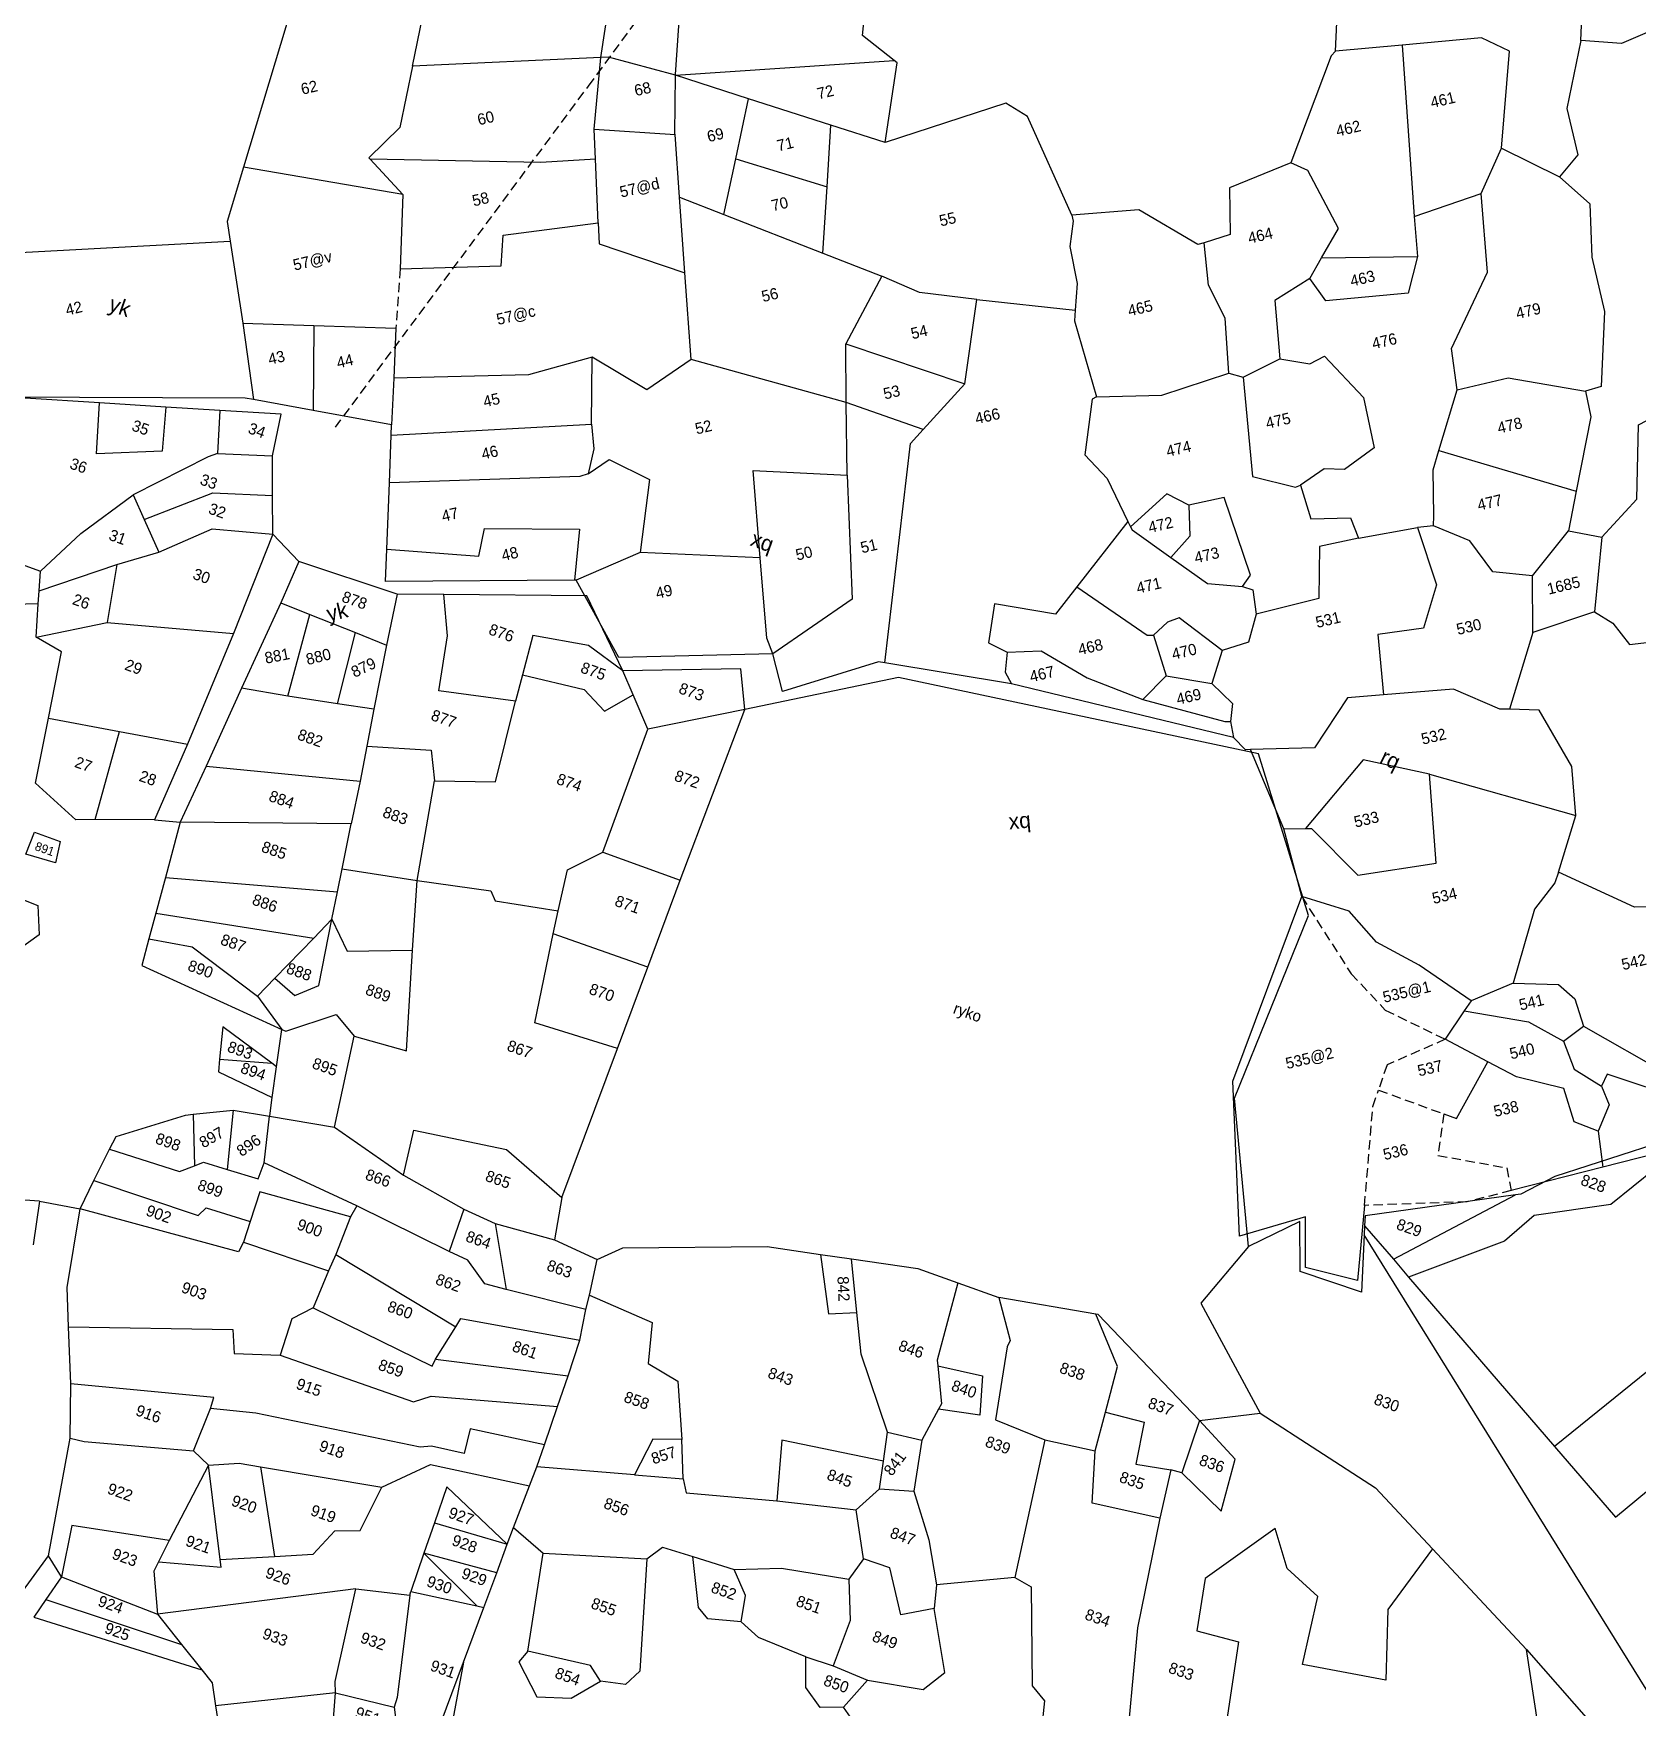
# Model space of a CAD drawing. Header units: metres. Extents: x 256890 to 259932, y 2184530 to 2188310.
# Drawn here: x 257745 to 258252, y 2186541 to 2187070 of the extents above; entities that cross this region are included whole.
import ezdxf

# ---------------------------------------------------------------- set-up
doc = ezdxf.new("R2010")
doc.units = ezdxf.units.M
doc.header["$LTSCALE"] = 0.3
doc.linetypes.add('DASHED', pattern=[0.75, 0.5, -0.25])
for name, color, linetype in [('LINE_FOOTPATH', 1, 'DASHED'), ('OFF', 1, 'Continuous'), ('POLY_PARCEL', 6, 'Continuous'), ('POLY_ROAD', 30, 'Continuous'), ('POLY_SUBPARCEL', 6, 'DASHED'), ('POLY_WATER', 4, 'Continuous'), ('TEXT_MAPIN', 7, 'Continuous'), ('TEXT_MAPOUT', 7, 'Continuous'), ('TEXT_PARCEL', 7, 'Continuous')]:
    doc.layers.add(name, color=color, linetype=linetype)
doc.styles.add('TEXT_MAP', font='', dxfattribs={"height": 1.8})
doc.styles.get('TEXT_MAP').set_extended_font_data('Kruti Dev 050')

# ---------------------------------------------------------------- blocks, each defined once
blk = doc.blocks.new('ee')
at = {"layer": 'OFF'}
for points in [[(-1194.66, 1165.55), (-1189.3, 1162.81)], [(-1197.12, 1116.35), (-1193.15, 1117.37)], [(-1172.26, 1095.41), (-1166.81, 1091.74)], [(-1194, 1052.98), (-1187.48, 1054.05)], [(-1170.6, 997.82), (-1173.69, 1000.28)]]:
    blk.add_lwpolyline(points, dxfattribs=at)
at = {"layer": 'POLY_PARCEL'}
for points in [[(-1198.93, 1177.27), (-1199.85, 1183.97), (-1209.24, 1181.26)], [(-1209.24, 1181.26), (-1217.54, 1178.88)], [(-1209.24, 1181.26), (-1207.28, 1174.7)], [(-1217.54, 1178.88), (-1215.7, 1172.08), (-1225.43, 1168.16), (-1227.7, 1175.95)], [(-1217.54, 1178.88), (-1227.7, 1175.95)], [(-1227.7, 1175.95), (-1239.1, 1172.67)], [(-1207.28, 1174.7), (-1198.93, 1177.27)], [(-1196.77, 1171.34), (-1198.93, 1177.27)], [(-1207.28, 1174.7), (-1208.52, 1173.68), (-1217.71, 1163.95)], [(-1134.84, 1163.79), (-1144.23, 1173.08), (-1165.79, 1165.62)], [(-1214.74, 1160.85), (-1205.9, 1168.53), (-1196.77, 1171.34)], [(-1194.66, 1165.55), (-1196.77, 1171.34)], [(-1114.47, 1164.52), (-1117.23, 1170.36), (-1134.84, 1163.79)], [(-1210.82, 1156.76), (-1204.06, 1163.08), (-1194.66, 1165.55)], [(-1165.79, 1165.62), (-1172.8, 1163.17)], [(-1149.34, 1153.47), (-1161.39, 1150.93), (-1162.99, 1159.64), (-1165.79, 1165.62)], [(-1134.84, 1163.79), (-1141.35, 1165.73), (-1150.21, 1164.28), (-1149.69, 1157.81)], [(-1227.58, 1147.57), (-1223.52, 1155.38), (-1217.71, 1163.95)], [(-1217.71, 1163.95), (-1214.74, 1160.85)], [(-1172.8, 1163.17), (-1189.3, 1162.81)], [(-1172.8, 1163.17), (-1171.67, 1155)], [(-1132.01, 1160.72), (-1134.84, 1163.79)], [(-1114.47, 1164.52), (-1127.99, 1156.37)], [(-931.5, 1164.74), (-932.86, 1164.75), (-967.93, 1137.81), (-972.06, 1133.34), (-972.82, 1132.95)], [(-1214.74, 1160.85), (-1210.82, 1156.76)], [(-1149.69, 1157.81), (-1139.65, 1158.91), (-1135.44, 1156.73), (-1132.01, 1160.72)], [(-1127.99, 1156.37), (-1132.01, 1160.72)], [(-1149.69, 1157.81), (-1149.34, 1153.47)], [(-1216.47, 1152.64), (-1210.82, 1156.76)], [(-1189.78, 1155.65), (-1184.83, 1155.47)], [(-1183.75, 1142.02), (-1184.83, 1155.47)], [(-1184.83, 1155.47), (-1176.99, 1155.19)], [(-1176.99, 1155.19), (-1171.67, 1155)], [(-1175.87, 1143.57), (-1176.99, 1155.19)], [(-1171.67, 1155), (-1170.14, 1144.69)], [(-1128.14, 1135.5), (-1127.99, 1156.37)], [(-937.95, 1155.43), (-950.83, 1148.27), (-958.03, 1136.57), (-968.93, 1130.85), (-972.02, 1125.4), (-984.49, 1114.89)], [(-1226.71, 1144.55), (-1216.47, 1152.64)], [(-1216.47, 1152.64), (-1214.79, 1143.41)], [(-1157.21, 1137.18), (-1147.99, 1140.3), (-1149.34, 1153.47)], [(-1237.73, 1147.6), (-1227.58, 1147.57)], [(-1226.71, 1144.55), (-1227.58, 1147.57)], [(-1214.79, 1143.41), (-1195.25, 1148.51)], [(-1226.13, 1142.53), (-1226.71, 1144.55)], [(-1170.14, 1144.69), (-1175.87, 1143.57)], [(-1170.14, 1144.69), (-1169.22, 1138.75)], [(-1226.13, 1142.53), (-1239.16, 1137.48)], [(-1224.66, 1137.45), (-1226.13, 1142.53)], [(-1224.66, 1137.45), (-1214.79, 1143.41)], [(-1183.75, 1142.02), (-1191.1, 1140.75)], [(-1175.87, 1143.57), (-1183.75, 1142.02)], [(-1169.22, 1138.75), (-1159.34, 1141.62), (-1157.21, 1137.18)], [(-1169.22, 1138.75), (-1168.35, 1133.14)], [(-1218.5, 1125.91), (-1220.09, 1136.58), (-1224.66, 1137.45)], [(-1154.51, 1121.33), (-1157.21, 1137.18)], [(-1192.27, 1127.19), (-1168.35, 1133.14)], [(-1168.35, 1133.14), (-1167.43, 1126.27)], [(-1131.7, 1124.29), (-1132.5, 1130.96), (-1128.14, 1135.5)], [(-1128.14, 1135.5), (-1115, 1135.43)], [(-972.82, 1132.95), (-994.3, 1121.75), (-993.83, 1120.2)], [(-987.72, 1116.73), (-972.82, 1132.95)], [(-1218.5, 1125.91), (-1207.14, 1127.74)], [(-1207.14, 1127.74), (-1196.26, 1129.49)], [(-1206.07, 1113.22), (-1207.14, 1127.74)], [(-1206.07, 1113.22), (-1208.97, 1112.16), (-1216.96, 1115.5), (-1218.5, 1125.91)], [(-1167.43, 1126.27), (-1193.15, 1117.37)], [(-1166.33, 1119.04), (-1167.43, 1126.27)], [(-1154.51, 1121.33), (-1142.85, 1123.72), (-1141.69, 1122.41), (-1131.7, 1124.29)], [(-1131.19, 1120.58), (-1131.7, 1124.29)], [(-1166.33, 1119.04), (-1154.51, 1121.33)], [(-1151.46, 1110.6), (-1154.51, 1121.33)], [(-1115.22, 1120.68), (-1131.19, 1120.58)], [(-1115.43, 1106.83), (-1129.23, 1106.25), (-1131.19, 1120.58)], [(-993.83, 1120.2), (-987.72, 1116.73)], [(-993.83, 1120.2), (-993.41, 1118.82)], [(-1193.15, 1117.37), (-1192.42, 1108.29)], [(-1165.84, 1115.34), (-1166.33, 1119.04)], [(-927.05, 1112.71), (-939.79, 1119.7), (-953.51, 1097.27)], [(-1197.12, 1116.35), (-1206.07, 1113.22)], [(-1192.42, 1108.29), (-1165.84, 1115.34)], [(-1165.24, 1110.93), (-1165.84, 1115.34)], [(-987.72, 1116.73), (-984.49, 1114.89)], [(-984.49, 1114.89), (-953.51, 1097.27)], [(-953.51, 1097.27), (-940.58, 1089.93), (-927.05, 1112.71)], [(-1170.6, 1099.05), (-1166.67, 1097.52), (-1163.62, 1100.28), (-1165.24, 1110.93)], [(-1166.91, 1107.15), (-1165.24, 1110.93)], [(-1165.24, 1110.93), (-1161.22, 1106.95), (-1151.46, 1110.6)], [(-1155.59, 1094.57), (-1146.97, 1095.2), (-1151.46, 1110.6)], [(-1192.42, 1108.29), (-1191.95, 1102.43)], [(-1191.95, 1102.43), (-1166.91, 1107.15)], [(-1170.6, 1099.05), (-1166.91, 1107.15)], [(-1191.95, 1102.43), (-1191.61, 1098.19)], [(-1191.61, 1098.19), (-1184.68, 1099.33), (-1172.26, 1095.41), (-1170.6, 1099.05)], [(-1191.61, 1098.19), (-1191.26, 1093.82), (-1166.81, 1091.74)], [(-1166.81, 1091.74), (-1166.14, 1091.68), (-1159.46, 1096.9), (-1155.59, 1094.57)], [(-1153.71, 1079.9), (-1155.59, 1094.57)], [(-1165.61, 1085.85), (-1166.81, 1091.74)], [(-1022.74, 1078.39), (-1023.38, 1085.89), (-1029.45, 1092.59)], [(-1166.52, 1086.13), (-1175.82, 1088.94), (-1174.56, 1083.93)], [(-1065.36, 1080.03), (-1069.03, 1087.79)], [(-1051.82, 1089.89), (-1050.77, 1077.19), (-1050.38, 1076.35)], [(-1044.86, 1089.9), (-1040.86, 1084.06), (-1040.99, 1082.94), (-1038.82, 1071.38), (-1030.34, 1070.99)], [(-1174.56, 1083.93), (-1166.52, 1086.13)], [(-1165.61, 1085.85), (-1166.52, 1086.13)], [(-1164.61, 1080.99), (-1165.61, 1085.85)], [(-1140.79, 1076.38), (-1141.65, 1083.68), (-1126.69, 1085.72), (-1115.8, 1081.51)], [(-1073.95, 1086.81), (-1069.55, 1078.31), (-1065.36, 1080.03)], [(-1174.56, 1083.93), (-1174.06, 1081.96), (-1164.61, 1080.99)], [(-1164.02, 1078.11), (-1164.61, 1080.99)], [(-1164.01, 1078.06), (-1153.71, 1079.9)], [(-1153.71, 1079.9), (-1140.79, 1076.38)], [(-1054.38, 1063.72), (-1062.53, 1074.03), (-1065.36, 1080.03)], [(-1008.04, 1073.38), (-1000.09, 1069.71), (-1000.75, 1078.31), (-1008.17, 1082.18)], [(-1008.17, 1082.18), (-1008.04, 1073.38)], [(-1169.81, 1077.02), (-1164.01, 1078.06)], [(-1164.01, 1078.06), (-1164.02, 1078.11)], [(-1162.34, 1070.79), (-1164.01, 1078.06)], [(-1050.38, 1076.35), (-1043.15, 1077.24), (-1041.44, 1071.2), (-1047.95, 1069.92)], [(-1022.74, 1078.39), (-1016.39, 1078.99), (-1015.41, 1072.23), (-1009.86, 1073.22)], [(-1022.2, 1072.04), (-1022.74, 1078.39)], [(-1175.58, 1074.3), (-1169.81, 1077.02)], [(-1169.81, 1077.02), (-1167.52, 1067.81)], [(-1140.79, 1076.38), (-1129.87, 1074.5)], [(-1129.87, 1074.5), (-1129.82, 1067.39)], [(-1129.87, 1074.5), (-1124.42, 1074.04)], [(-1124.42, 1074.04), (-1114.63, 1074.76)], [(-1050.38, 1076.35), (-1047.81, 1070.85), (-1047.95, 1069.92)], [(-966.34, 1075.38), (-969.82, 1063.92), (-966.34, 1053.22), (-979.67, 1051.08), (-980.99, 1062.11), (-987.09, 1064.67), (-991.05, 1070.03), (-998.87, 1058.8), (-997.34, 1050.46), (-990.51, 1051.05), (-987.55, 1035.93), (-983.28, 1036.44), (-981.77, 1026.13)], [(-1186.31, 1064.55), (-1185.96, 1066.78), (-1176.68, 1073.71), (-1175.58, 1074.3)], [(-1175.58, 1074.3), (-1172.66, 1066.6)], [(-1124.42, 1074.04), (-1119.26, 1064.74)], [(-1106.44, 1068.34), (-1107.18, 1074.11)], [(-1030.34, 1070.99), (-1022.2, 1072.04)], [(-1008.9, 1065.41), (-1019.88, 1064.02), (-1022.2, 1072.04)], [(-1008.04, 1073.38), (-1009.86, 1073.22)], [(-1009.86, 1073.22), (-1008.9, 1065.41)], [(-1167.52, 1067.81), (-1162.36, 1068.04), (-1162.34, 1070.79)], [(-1146.14, 1069.29), (-1162.34, 1070.79)], [(-1146.14, 1069.29), (-1146.47, 1067.28)], [(-1129.82, 1067.39), (-1146.14, 1069.29)], [(-1047.95, 1069.92), (-1048.8, 1064.35)], [(-1030.34, 1070.99), (-1027.51, 1048.75)], [(-1186.31, 1064.55), (-1174.57, 1064.93), (-1172.66, 1066.6)], [(-1172.66, 1066.6), (-1171.48, 1067.63), (-1167.52, 1067.81)], [(-1146.47, 1067.28), (-1161.44, 1066.19), (-1161.29, 1061.22)], [(-1146.47, 1067.28), (-1146.7, 1060.86)], [(-1119.26, 1064.74), (-1122.75, 1064.43), (-1126.56, 1067.05), (-1129.82, 1067.39)], [(-1106.44, 1068.34), (-1095.6, 1067.59), (-1093.96, 1061.22), (-1088.57, 1060.17), (-1084.89, 1051.63)], [(-1106.21, 1065.99), (-1106.44, 1068.34)], [(-1186.93, 1059.01), (-1186.31, 1064.55)], [(-1106.21, 1065.99), (-1119.26, 1064.74)], [(-1105.47, 1061.05), (-1106.21, 1065.99)], [(-1054.38, 1063.72), (-1048.8, 1064.35)], [(-1048.8, 1064.35), (-1047.29, 1056.28)], [(-1008.9, 1065.41), (-1006.4, 1047.74), (-1000.85, 1026.09)], [(-933.68, 1040.91), (-946.88, 1065.33)], [(-1186.93, 1059.01), (-1169.41, 1059.33), (-1168.65, 1060.91), (-1161.29, 1061.22)], [(-1161.29, 1061.22), (-1161.18, 1057.76)], [(-1053.44, 1059.15), (-1054.38, 1063.72)], [(-1187.48, 1054.05), (-1186.93, 1059.01)], [(-1146.7, 1060.86), (-1146.92, 1058)], [(-1146.7, 1060.86), (-1124.81, 1056.45)], [(-1124.81, 1056.45), (-1124.5, 1057.95), (-1105.47, 1061.05)], [(-1105.3, 1055.1), (-1105.47, 1061.05)], [(-1053.44, 1059.15), (-1069.82, 1056.88), (-1067.34, 1047.52)], [(-1052.54, 1054.79), (-1053.44, 1059.15)], [(-1161.18, 1057.76), (-1161.44, 1056.07), (-1187.48, 1054.05)], [(-1161.18, 1057.76), (-1146.92, 1058)], [(-1146.92, 1058), (-1147.23, 1051.62)], [(-1126.14, 1050.48), (-1124.81, 1056.45)], [(-1052.54, 1054.79), (-1047.29, 1056.28)], [(-1047.29, 1056.28), (-1042.42, 1049.77), (-1038.88, 1043.43)], [(-1126.14, 1050.48), (-1105.3, 1055.1)], [(-1105.29, 1049.9), (-1105.3, 1055.1)], [(-1054.91, 1050.39), (-1052.54, 1054.79)], [(-1194, 1052.98), (-1200.02, 1051.31)], [(-1147.23, 1051.62), (-1149.84, 1048.84), (-1149.65, 1042.8)], [(-1147.23, 1051.62), (-1126.27, 1049.28), (-1126.14, 1050.48)], [(-1084.89, 1051.63), (-1089.23, 1050.12), (-1090.08, 1043.79)], [(-1082.53, 1045.79), (-1084.89, 1051.63)], [(-1149.65, 1042.8), (-1127.15, 1042.89), (-1124.81, 1044.7), (-1105.29, 1049.9)], [(-1105.19, 1043.45), (-1105.29, 1049.9)], [(-1067.34, 1047.52), (-1054.91, 1050.39)], [(-1051.23, 1043.43), (-1054.91, 1050.39)], [(-1027.51, 1048.75), (-1038.88, 1043.43)], [(-1027.51, 1048.75), (-1024.56, 1048.19), (-1019.1, 1033.42), (-1016.47, 1031.81), (-1015.36, 1027.35), (-1023.11, 1023.87), (-1022.19, 1020.45)], [(-1090.08, 1043.79), (-1082.53, 1045.79)], [(-1082.53, 1045.79), (-1081.34, 1043.88), (-1067.34, 1047.52)], [(-1182.92, 1035.71), (-1158.13, 1044.11), (-1156.62, 1040.58), (-1149.65, 1042.8)], [(-1105.19, 1043.45), (-1117.2, 1041.88), (-1116.8, 1037.87), (-1122.06, 1037.22), (-1123.7, 1036.49), (-1150.21, 1032.8), (-1157.24, 1031.03)], [(-1105.18, 1039.76), (-1105.19, 1043.45)], [(-1090.08, 1043.79), (-1105.18, 1039.76)], [(-1051.23, 1043.43), (-1052.34, 1039.63)], [(-1037.96, 1039.76), (-1042.62, 1037.06), (-1046.76, 1043.5), (-1051.23, 1043.43)], [(-1038.88, 1043.43), (-1037.96, 1039.76)], [(-1105.26, 1036.54), (-1105.18, 1039.76)], [(-1044.13, 1025.48), (-1035.26, 1027.05), (-1032.9, 1030.73), (-1037.96, 1039.76)], [(-1070.04, 1034.95), (-1063.02, 1037.65), (-1052.34, 1039.63)], [(-1052.34, 1039.63), (-1049.91, 1033.49), (-1050.04, 1025.8)], [(-1127.33, 1028.4), (-1121.22, 1034.44), (-1105.26, 1036.54)], [(-1105.41, 1029.39), (-1105.26, 1036.54)], [(-1083.71, 1031.87), (-1082, 1034.43), (-1076.97, 1034.65)], [(-1076.97, 1034.65), (-1070.04, 1034.95)], [(-1066.19, 1027.44), (-1071.38, 1026.13), (-1073.36, 1027.31), (-1076.97, 1034.65)], [(-1066.19, 1027.44), (-1066.98, 1031.65), (-1070.04, 1034.95)], [(-1157.24, 1031.03), (-1157.31, 1032.87), (-1179.53, 1027.25)], [(-1105.45, 1026.56), (-1117.6, 1031.92), (-1117.53, 1025.88)], [(-1099.61, 1027.14), (-1083.71, 1031.87)], [(-1083.71, 1031.87), (-1078.78, 1014.63), (-1080.23, 1011.87), (-1084.12, 1011)], [(-1157.52, 1023.8), (-1157.24, 1031.03)], [(-1105.45, 1026.56), (-1105.41, 1029.39)], [(-1105.41, 1029.39), (-1099.61, 1027.14)], [(-1146.62, 1024.98), (-1127.33, 1028.4)], [(-1139.73, 1012.3), (-1134.06, 1014.68), (-1132.04, 1019.33), (-1128.27, 1020.78), (-1127.33, 1028.4)], [(-1117.53, 1025.88), (-1105.45, 1026.56)], [(-1105.51, 1021.74), (-1105.45, 1026.56)], [(-1096.65, 1011.64), (-1099.61, 1027.14)], [(-1054.63, 1025.67), (-1062.78, 1026), (-1066.19, 1027.44)], [(-1176.71, 1019.1), (-1174.47, 1019.33), (-1157.52, 1023.8)], [(-1157.52, 1023.8), (-1154.51, 1022.42)], [(-1154.51, 1022.42), (-1150.04, 1024.39), (-1146.62, 1024.98)], [(-1146.62, 1024.98), (-1139.73, 1012.3)], [(-1117.53, 1025.88), (-1117.47, 1020.75)], [(-1054.63, 1025.67), (-1050.04, 1025.8)], [(-1046.29, 1020.12), (-1049.77, 1018.84), (-1052.99, 1021.07), (-1054.63, 1025.67)], [(-1050.04, 1025.8), (-1044.13, 1025.48)], [(-1046.29, 1020.12), (-1044.13, 1025.48)], [(-1154.51, 1022.42), (-1156.38, 1009.02)], [(-1147.72, 1008.94), (-1154.51, 1022.42)], [(-1105.51, 1021.74), (-1117.47, 1020.75)], [(-1105.59, 1015.82), (-1105.51, 1021.74)], [(-1117.47, 1020.75), (-1106.74, 1015.68)], [(-1117.47, 1020.75), (-1117.4, 1014.32)], [(-1043.4, 1010.14), (-1044.19, 1018.61), (-1046.29, 1020.12)], [(-1106.74, 1015.68), (-1105.59, 1015.82)], [(-1105.72, 1006.55), (-1105.59, 1015.82)], [(-1125.79, 1011.78), (-1117.36, 1013.73)], [(-1117.4, 1014.32), (-1106.74, 1015.68)], [(-1117.36, 1013.73), (-1117.4, 1014.32)], [(-1117.36, 1013.73), (-1113.77, 997.69), (-1113.7, 996.09)], [(-1125.79, 1011.78), (-1154.23, 997.38)], [(-1147.72, 1008.94), (-1139.73, 1012.3)], [(-1123.26, 995.08), (-1123.96, 996.78), (-1125.79, 1011.78)], [(-1096.65, 1011.64), (-1097.44, 1009.54), (-1092.84, 1005.27), (-1087.65, 1006.92), (-1084.12, 1011)], [(-1084.12, 1011), (-1086.47, 1012.83), (-1096.65, 1011.64)], [(-1156.38, 1009.02), (-1171.8, 1006.06), (-1170.6, 997.82)], [(-1156.38, 1009.02), (-1156.85, 1005.28)], [(-1156.85, 1005.28), (-1147.14, 1007.82), (-1147.72, 1008.94)], [(-1156.85, 1005.28), (-1157.06, 1003.6), (-1154.23, 997.38)], [(-1105.93, 991.04), (-1105.72, 1006.55)], [(-1105.72, 1006.55), (-1103.29, 991.35)], [(-1170.6, 997.82), (-1171.74, 993.57)], [(-1170.6, 997.82), (-1154.23, 997.38)], [(-1154.23, 997.38), (-1149, 994.11)], [(-1123.26, 995.08), (-1140.59, 986.73)], [(-1123.26, 995.08), (-1113.7, 996.09)], [(-1121.82, 989.74), (-1123.26, 995.08)], [(-1113.7, 996.09), (-1111.63, 992)], [(-1171.74, 993.57), (-1172.62, 990.28), (-1144.59, 991.36)], [(-1171.74, 993.57), (-1149, 994.11)], [(-1149, 994.11), (-1144.59, 991.36)], [(-1144.59, 991.36), (-1142.34, 989.96), (-1140.59, 986.73)], [(-1140.59, 986.73), (-1135.08, 976.59)]]:
    blk.add_lwpolyline(points, dxfattribs=at)
for points in [[(-1214.64, 1104.32), (-1214.49, 1108.09), (-1210.13, 1108.09), (-1209.7, 1104.61)], [(-1214.05, 1089.8), (-1213.11, 1097.35), (-1210.06, 1097.28), (-1208.32, 1092.93), (-1210.42, 1089.88)]]:
    blk.add_lwpolyline(points, close=True, dxfattribs=at)
at = {"layer": 'POLY_ROAD'}
for points in [[(-1194.66, 1165.55), (-1195.25, 1148.51)], [(-1189.3, 1162.81), (-1189.78, 1155.65)], [(-1189.78, 1155.65), (-1191.1, 1140.75)], [(-1195.25, 1148.51), (-1196.26, 1129.49)], [(-1191.1, 1140.75), (-1192.27, 1127.19)], [(-1196.26, 1129.49), (-1197.12, 1116.35)], [(-1192.27, 1127.19), (-1193.15, 1117.37)], [(-993.41, 1118.82), (-990.75, 1110.07), (-1001.07, 1109.93), (-1003.76, 1117.42), (-1010.13, 1110.92)], [(-912.04, 1054.32), (-914.25, 1055.8), (-944.97, 1080.27), (-993.41, 1118.82)], [(-999.47, 1086.55), (-978.18, 1081.5), (-966.34, 1075.38)], [(-966.34, 1075.38), (-946.88, 1065.33)], [(-946.88, 1065.33), (-913.18, 1046.57)], [(-1182.92, 1035.71), (-1185.25, 1041.53), (-1187.48, 1054.05)], [(-1194, 1052.98), (-1192.62, 1046.12)], [(-1179.53, 1027.25), (-1182.92, 1035.71)], [(-1176.71, 1019.1), (-1179.53, 1027.25)], [(-1177.05, 961.68), (-1176.97, 989.12), (-1173.69, 1000.28), (-1176.71, 1019.1)]]:
    blk.add_lwpolyline(points, dxfattribs=at)
at = {"layer": 'POLY_WATER'}
for points in [[(-1010.13, 1110.92), (-1020.19, 1132.39), (-1018.87, 1163.78), (-1034.98, 1185.36), (-1093.1, 1177.54), (-1114.47, 1164.52)], [(-1115, 1135.43), (-1114.47, 1164.52)], [(-1115.22, 1120.68), (-1115, 1135.43)], [(-1115.43, 1106.83), (-1115.22, 1120.68)], [(-1010.13, 1110.92), (-1014.27, 1099.86), (-999.47, 1086.55)], [(-1115.8, 1081.51), (-1115.43, 1106.83)], [(-1029.45, 1092.59), (-1044.86, 1089.9)], [(-1008.17, 1082.18), (-1029.06, 1092.66), (-1029.45, 1092.59)], [(-1073.95, 1086.81), (-1069.03, 1087.79)], [(-1069.03, 1087.79), (-1058.59, 1089.89), (-1051.82, 1089.89)], [(-1051.82, 1089.89), (-1044.86, 1089.9)], [(-1107.18, 1074.11), (-1103.96, 1077.2), (-1082.35, 1085.14), (-1073.95, 1086.81)], [(-1008.17, 1082.18), (-999.47, 1086.55)], [(-1115.8, 1081.51), (-1114.63, 1074.76)], [(-1114.63, 1074.76), (-1107.18, 1074.11)]]:
    blk.add_lwpolyline(points, dxfattribs=at)
at = {"layer": 'TEXT_MAPIN', "style": 'TEXT_MAP'}
blk.add_text('ryko', height=1.8, dxfattribs=at).set_placement((-1067.09, 1130.08))
at = {"layer": 'TEXT_MAPOUT', "style": 'TEXT_MAP'}
for s, p in [('yk', (-1231.46, 1190.28)), ('xq', (-1122.58, 1189.38))]:
    blk.add_text(s, height=2.5, dxfattribs=at).set_placement(p)
blk.add_text('rq', height=2.5, rotation=353.6628, dxfattribs=at).set_placement((-1016.52, 1190.52))
at = {"layer": 'TEXT_PARCEL', "style": 'TEXT_MAP'}
for s, height, p in [('34', 1.8, (-1203.94, 1179.36)), ('35', 1.8, (-1221.55, 1173.55)), ('33', 1.8, (-1208.42, 1169.11)), ('36', 1.8, (-1228.83, 1164.52)), ('32', 1.8, (-1205.59, 1165.19)), ('873', 1.8, (-1125.4, 1163.41)), ('876', 1.8, (-1157.08, 1162.08)), ('875', 1.8, (-1141.24, 1161.26)), ('878', 1.8, (-1180.87, 1159.11)), ('31', 1.8, (-1219.13, 1155.9)), ('30', 1.8, (-1204.45, 1154.55)), ('872', 1.8, (-1121.39, 1150.06)), ('877', 1.8, (-1161.15, 1146.12)), ('26', 1.8, (-1221.15, 1144.3)), ('874', 1.8, (-1138.89, 1143.26)), ('29', 1.8, (-1209.8, 1137.28)), ('828', 1.8, (-963.75, 1137.93)), ('882', 1.8, (-1180.15, 1136.07)), ('883', 1.8, (-1163.22, 1128.99)), ('871', 1.8, (-1123.63, 1128.09)), ('884', 1.8, (-1181.16, 1125.31)), ('28', 1.8, (-1201.7, 1121.37)), ('829', 1.8, (-989.03, 1121.41)), ('27', 1.8, (-1212.12, 1120)), ('885', 1.8, (-1179.56, 1117.3)), ('870', 1.8, (-1122.78, 1113.51)), ('886', 1.8, (-1178.12, 1108.88)), ('891', 1.4, (-1213.62, 1105.42)), ('887', 1.8, (-1180.73, 1101.2)), ('888', 1.8, (-1169.32, 1100.41)), ('889', 1.8, (-1156.31, 1101.45)), ('867', 1.8, (-1132.06, 1100.61)), ('890', 1.8, (-1184.26, 1095.54)), ('830', 1.8, (-983.04, 1093.96)), ('895', 1.8, (-1160.36, 1087.54)), ('893', 1.8, (-1173.98, 1085.48)), ('894', 1.8, (-1170.86, 1083.02)), ('838', 1.8, (-1031.91, 1081.86)), ('837', 1.8, (-1016.75, 1081.31)), ('865', 1.8, (-1128.35, 1079.91)), ('846', 1.8, (-1057.28, 1076.57)), ('836', 1.8, (-1006.02, 1075.49)), ('866', 1.8, (-1146.43, 1073.69)), ('840', 1.8, (-1047.2, 1073.4)), ('898', 1.8, (-1179.87, 1067.87)), ('864', 1.8, (-1128.06, 1069.79)), ('863', 1.8, (-1114.34, 1069.78)), ('835', 1.8, (-1017.09, 1068.67)), ('843', 1.8, (-1075.41, 1065.48)), ('839', 1.8, (-1039.12, 1066.81)), ('899', 1.8, (-1171.06, 1063.15)), ('900', 1.8, (-1154.01, 1062.55)), ('862', 1.8, (-1130.29, 1061.74)), ('902', 1.8, (-1177.42, 1056.56)), ('860', 1.8, (-1136.07, 1055.1)), ('861', 1.8, (-1115.2, 1055.8)), ('858', 1.8, (-1095.73, 1054.18)), ('845', 1.8, (-1061.1, 1053.37)), ('903', 1.8, (-1168, 1046.92)), ('847', 1.8, (-1048.53, 1048.04)), ('834', 1.8, (-1014.92, 1046.22)), ('859', 1.8, (-1134.32, 1045.85)), ('833', 1.8, (-999.52, 1042.69)), ('915', 1.8, (-1145.62, 1038.6)), ('856', 1.8, (-1093.08, 1037.15)), ('851', 1.8, (-1058.98, 1032.77)), ('918', 1.8, (-1138.86, 1030.53)), ('852', 1.8, (-1072.46, 1030.27)), ('849', 1.8, (-1045.66, 1031.56)), ('927', 1.8, (-1115.87, 1027.42)), ('916', 1.8, (-1168.27, 1026.03)), ('928', 1.8, (-1113.88, 1023.47)), ('850', 1.8, (-1050.61, 1022.34)), ('919', 1.8, (-1136.69, 1020.4)), ('855', 1.8, (-1089.63, 1021.46)), ('920', 1.8, (-1149.08, 1017.61)), ('929', 1.8, (-1110.67, 1019.03)), ('930', 1.8, (-1115.47, 1015.96)), ('922', 1.8, (-1168.33, 1012.78)), ('921', 1.8, (-1153.82, 1009.13)), ('926', 1.8, (-1140.14, 1008.63)), ('854', 1.8, (-1091.32, 1009.07)), ('932', 1.8, (-1122.4, 1003.96)), ('931', 1.8, (-1110.42, 1003.51)), ('923', 1.8, (-1164.14, 1003.24)), ('933', 1.8, (-1137.32, 999.33)), ('924', 1.8, (-1163.75, 995.41)), ('925', 1.8, (-1161.31, 991.71)), ('951', 1.8, (-1119.2, 992.46))]:
    blk.add_text(s, height=height, dxfattribs=at).set_placement(p)
for s, rotation, p in [('879', 44.9863, (-1174.72, 1148.35)), ('881', 30.6386, (-1188.78, 1145.73)), ('880', 33.6773, (-1182.45, 1147.75)), ('842', 292.2587, (-1070.24, 1084.4)), ('896', 54.4493, (-1166.04, 1070.42)), ('897', 49.3852, (-1172.23, 1069.67)), ('841', 72.7507, (-1051.35, 1057.26)), ('857', 37.392, (-1087.8, 1046.36))]:
    blk.add_text(s, height=1.8, rotation=rotation, dxfattribs=at).set_placement(p)
blk = doc.blocks.new('ww')
at = {"layer": 'LINE_FOOTPATH', "ltscale": 10}
blk.add_lwpolyline([(144.64, 331.68), (196.67, 375.43), (218.5, 393.91), (222.08, 399.78), (226.99, 411.32)], dxfattribs=at)
at = {"layer": 'POLY_PARCEL'}
for points in [[(159.07, 408.54), (139.94, 375.57)], [(170.02, 385.02), (176.71, 399.5)], [(199.63, 379.41), (205.1, 392.88)], [(245.23, 368.11), (241.21, 373.18), (247.68, 391.81)], [(352.9, 345.82), (355.58, 355.38), (355.85, 364.87), (364.37, 386.97), (365.35, 391.22)], [(365.35, 391.22), (376.22, 388.02), (377.92, 377.22), (374.32, 362), (365.66, 355.11), (367.36, 348.89), (364.7, 344.79), (359.13, 343.84), (352.9, 345.82)], [(210.6, 373.9), (210.62, 374), (214.82, 387.49)], [(170.02, 385.02), (165.74, 375.97), (159.84, 372.39), (159.99, 372.12)], [(199.63, 379.41), (170.02, 385.02)], [(195.96, 368.52), (199.63, 379.41)], [(210.6, 373.9), (200.88, 379.18), (199.63, 379.41)], [(139.94, 375.57), (135.39, 367.72), (135.14, 364.53)], [(163.77, 365.44), (139.94, 375.57)], [(208.36, 364.68), (208.37, 364.77), (210.6, 373.9)], [(210.6, 373.9), (245.23, 368.11)], [(221.14, 367.53), (210.6, 373.9)], [(314.3, 353.22), (316.17, 359.83), (320.55, 366.07), (328.31, 362.99), (334.35, 374.47)], [(95.14, 371.8), (135.14, 364.53)], [(195.05, 363.8), (186.4, 365.28), (159.99, 372.12)], [(159.99, 372.12), (163.77, 365.44)], [(195.05, 363.8), (195.96, 368.52)], [(195.96, 368.52), (208.36, 364.68)], [(216.91, 358.64), (221.14, 367.53)], [(232.99, 360.37), (221.14, 367.53)], [(240.78, 355.66), (245.6, 367.65), (245.23, 368.11)], [(135.14, 364.53), (134.07, 351.29)], [(163.77, 365.44), (160.61, 353.93)], [(206.73, 354.75), (208.36, 364.68)], [(132.91, 339.01), (131.65, 339.55), (92.98, 348.92), (94.41, 363.92)], [(193.12, 353.76), (195.05, 363.8)], [(230.1, 350.9), (232.99, 360.37)], [(240.78, 355.66), (232.99, 360.37)], [(213.01, 350.42), (216.91, 358.64)], [(216.91, 358.64), (230.1, 350.9)], [(267.17, 337.47), (263.91, 354.44), (261.04, 357.31), (240.78, 355.66)], [(160.61, 353.93), (176.41, 350.67), (177.88, 355.37), (193.12, 353.76)], [(193.12, 353.76), (192.49, 350.46), (204.77, 342.78)], [(204.77, 342.78), (206.73, 354.75)], [(206.73, 354.75), (213.01, 350.42)], [(134.07, 351.29), (132.91, 339.01)], [(134.07, 351.29), (145.04, 348.31)], [(227.01, 340.74), (230.1, 350.9)], [(314.3, 353.22), (313.43, 352.65), (303.23, 337.5)], [(324.88, 351.7), (314.3, 353.22)], [(324.88, 351.7), (320.4, 324.57)], [(336.57, 332.01), (341.38, 346.8), (337.5, 349.88), (324.88, 351.7)], [(145.04, 348.31), (141.8, 335.11)], [(145.04, 348.31), (157.71, 344.87)], [(213.01, 350.42), (227.01, 340.74)], [(352.9, 345.82), (348.18, 335.77), (348.18, 328.11), (344.52, 325.36)], [(157.71, 344.87), (155.57, 337.18)], [(202.53, 329.07), (204.77, 342.78)], [(227.01, 340.74), (235.34, 334.99)], [(141.8, 335.11), (132.91, 339.01)], [(267.17, 337.47), (267.16, 336.46), (265.69, 332.67), (265.48, 326.64), (264.17, 322.53)], [(286.74, 328.28), (285.7, 328.21), (277.8, 335.82), (267.17, 337.47)], [(303.23, 337.5), (292.74, 335.85), (291.09, 328.6), (286.74, 328.28)], [(304.49, 321.58), (308.18, 325.52), (305.58, 335.69), (303.23, 337.5)], [(153.49, 330), (141.8, 335.11)], [(155.57, 337.18), (153.49, 330)], [(187.23, 333.07), (176.63, 332.69), (155.57, 337.18)], [(235.34, 334.99), (227.2, 325.79)], [(249.24, 327.83), (240.61, 331.06), (235.34, 334.99)], [(184.66, 322.67), (187.23, 333.07)], [(202.53, 329.07), (194.53, 325.99), (187.23, 333.07)], [(153.04, 328.38), (153.49, 330)], [(331.69, 325.69), (336.57, 332.01)], [(336.57, 332.01), (344.52, 325.36)], [(151, 321.06), (153.04, 328.38)], [(153.04, 328.38), (184.66, 322.67)], [(225.12, 316.62), (202.53, 329.07)], [(244.25, 315.16), (249.24, 327.83)], [(249.24, 327.83), (264.17, 322.53)], [(285.77, 307.06), (287.24, 315.76), (285.84, 321.52), (286.74, 328.28)], [(225.12, 316.62), (227.2, 325.79)], [(227.2, 325.79), (244.25, 315.16)], [(320.4, 324.57), (319.48, 318.25)], [(320.4, 324.57), (331.69, 325.69)], [(320.69, 295.99), (321.34, 302.67), (329.81, 313.22), (331.69, 325.69)], [(344.52, 325.36), (348.25, 320.06), (346.61, 311.68), (346.56, 302.74), (343.29, 291.22), (340.67, 291.03)], [(184.66, 322.67), (184.07, 318.79), (182.31, 315.08)], [(264.17, 322.53), (263.65, 320.89), (264.28, 308.26)], [(301.86, 318.78), (304.49, 321.58)], [(304.49, 321.58), (319.48, 318.25)], [(148.14, 310.8), (151, 321.06)], [(182.31, 315.08), (180.91, 314.97), (151, 321.06)], [(301.86, 318.78), (295.62, 316.64), (294.27, 307.41)], [(319.48, 318.25), (316.68, 312.85), (303.55, 314.71), (301.86, 318.78)], [(182.31, 315.08), (186.1, 316.55), (191.65, 311.92), (187.49, 300.93)], [(222.57, 305.31), (225.12, 316.62)], [(236.1, 309.58), (225.12, 316.62)], [(236.1, 309.58), (244.25, 315.16)], [(176.23, 299.05), (146.76, 305.84), (148.14, 310.8)], [(148.14, 310.8), (162.21, 306.29), (164.1, 310.43), (178.91, 306.78), (176.23, 299.05)], [(205.97, 295.64), (208.09, 309.48), (222.57, 305.31)], [(221.48, 274.68), (233.58, 307.86), (236.1, 309.58)], [(264.28, 308.26), (263.51, 308.08), (260.35, 299.66), (262.95, 295.17), (264.59, 287.71)], [(264.28, 308.26), (274.53, 306.08), (285.77, 307.06)], [(287.87, 305.87), (285.62, 290.12), (291.94, 286.82), (292.79, 286.96)], [(285.77, 307.06), (287.87, 305.87)], [(287.87, 305.87), (294.27, 307.41)], [(294.27, 307.41), (298.76, 305.52), (301.29, 306.15), (305.85, 298.29), (305.64, 290.08), (300.24, 287.8), (297.08, 288.64), (292.79, 286.96)], [(222.57, 305.31), (218.76, 285.81), (204.37, 280.25)], [(187.49, 300.93), (176.5, 298.99)], [(205.97, 295.64), (187.49, 300.93)], [(176.5, 298.99), (176.23, 299.05)], [(204.37, 280.25), (180.26, 285.36), (176.5, 298.99)], [(204.37, 280.25), (204.02, 282.88), (205.97, 295.64)], [(315.64, 287.26), (320.69, 295.99)], [(320.69, 295.99), (329.12, 295.99), (340.67, 291.03)], [(337.81, 267.72), (344.66, 272.35), (347.67, 283.86), (351.93, 284.91), (358.46, 292.9)], [(274.67, 288.01), (271.65, 290.54), (264.8, 286.77)], [(340.67, 291.03), (340.54, 286.84), (335.51, 275.81)], [(264.59, 287.71), (254.22, 279.42)], [(264.59, 287.71), (264.8, 286.77)], [(264.8, 286.77), (264.91, 286.26), (269.93, 280.52)], [(274.67, 288.01), (273.69, 283.1), (269.93, 280.52)], [(280.01, 273.35), (281.69, 274.82), (280.43, 287.87), (274.67, 288.01)], [(292.79, 286.96), (293.15, 281.35), (299.39, 280.01), (299.89, 276.57)], [(312.02, 275.7), (312.43, 277.26), (314.01, 284.43), (315.64, 287.26)], [(315.64, 287.26), (335.51, 275.81)], [(221.48, 274.68), (220.56, 275.06), (204.51, 274), (204.37, 280.25)], [(254.22, 279.42), (249.87, 275.95), (240.75, 279.81), (238.36, 273.98), (240.96, 271.81)], [(254.22, 279.42), (263.37, 269.3), (264.36, 269.07)], [(269.93, 280.52), (274.67, 275.1), (280.01, 273.35)], [(299.89, 276.57), (293.5, 276.71), (291.46, 268.64), (281.14, 268.54)], [(309.46, 276.03), (310.3, 266.44), (306.64, 260.16), (299.3, 260.88), (297.94, 251.25)], [(299.89, 276.57), (309.46, 276.03)], [(312.02, 275.7), (309.46, 276.03)], [(240.46, 266.74), (221.48, 274.68)], [(280.01, 273.35), (281.48, 272.43), (281.14, 268.54)], [(325.57, 264.25), (319.55, 266.34), (317.12, 272.04), (312.02, 275.7)], [(335.51, 275.81), (332.84, 269.94)], [(240.96, 271.81), (239.9, 268.79), (240.46, 266.74)], [(240.96, 271.81), (246.29, 270.76), (252.47, 264.86), (260.33, 259.46)], [(274.47, 264.12), (269, 270.82), (267.03, 270.54), (264.36, 269.07)], [(264.36, 269.07), (264.85, 262.26)], [(281.14, 268.54), (278.89, 264.47), (274.47, 264.12)], [(325.57, 264.25), (332.84, 269.94)], [(332.84, 269.94), (337.81, 267.72)], [(273.03, 250.19), (240.46, 266.74)], [(337.81, 267.72), (333.89, 256.36)], [(274.47, 264.12), (271.66, 259.35)], [(323.54, 255.45), (325.57, 264.25)], [(260.33, 259.46), (264.85, 262.26)], [(264.85, 262.26), (271.66, 259.35)], [(260.33, 259.46), (272.27, 253), (273.14, 252.75)], [(271.66, 259.35), (274.12, 255.49), (273.14, 252.75)], [(323.54, 255.45), (317.03, 244.35)], [(333.89, 256.36), (323.54, 255.45)], [(333.89, 256.36), (336.3, 253.92), (338.13, 249.99), (343.63, 249.34), (347.76, 254.57), (357.6, 251.93)], [(273.14, 252.75), (273.03, 250.19)], [(297.94, 251.25), (292.23, 252.14), (285.29, 245.57), (275.25, 247.67)], [(275.25, 247.67), (274.46, 247.82), (273.03, 250.19)], [(317.03, 244.35), (315.54, 244.75), (309.06, 249.53), (297.94, 251.25)], [(277.48, 234.1), (275.25, 247.67)], [(323.46, 225.38), (324.64, 233.16), (321.63, 243.11), (317.03, 244.35)], [(302.22, 237.2), (292.4, 241.91), (280.89, 233.34)], [(280.89, 233.34), (281.79, 233.14), (287.29, 224.17), (299.93, 223.13), (302.22, 237.2)], [(302.22, 237.2), (323.46, 225.38)], [(277.48, 234.1), (280.89, 233.34)], [(277.77, 222.87), (277.48, 234.1)], [(318.68, 217.16), (323.46, 225.38)], [(276.13, 172.49), (272.25, 161.07), (264.64, 165.02), (266.51, 172.92), (255.52, 172.34), (260.24, 196.72), (277.77, 222.87)], [(300.28, 200.4), (293.52, 207.86), (287.76, 213.03), (284.61, 218.86), (277.77, 222.87)], [(318.68, 217.16), (317.7, 215.65), (313.57, 212.31), (307.48, 201.58)], [(343.49, 203.55), (341.07, 206.19), (329.22, 208.91), (318.68, 217.16)], [(316.85, 192.29), (328.24, 181.69), (335.64, 186.79), (335.31, 188.2), (344.28, 202.64), (343.49, 203.55)], [(307.48, 201.58), (300.28, 200.4)], [(307.48, 201.58), (314.49, 199.68), (316.52, 196.87), (316.85, 192.29)], [(298.84, 199.07), (294.85, 195.36)], [(300.28, 200.4), (298.84, 199.07)], [(298.84, 199.07), (308.46, 195), (313.18, 190.68)], [(300.63, 190.29), (294.85, 195.36)], [(291.85, 183.8), (293.67, 182.6), (300.63, 190.29)], [(315.27, 175.4), (311.87, 177.76), (311.48, 183.32), (304.54, 186.86), (300.63, 190.29)], [(313.18, 190.68), (316.85, 192.29)], [(313.18, 190.68), (313.83, 185.91), (317.43, 182.28)], [(317.43, 182.28), (317.96, 179.07), (315.27, 175.4)], [(341.24, 170.07), (318.79, 183.91), (317.43, 182.28)], [(315.27, 175.4), (314.63, 169.62)], [(314.63, 169.62), (299.52, 169.37)], [(341.24, 170.07), (314.63, 169.62)]]:
    blk.add_lwpolyline(points, dxfattribs=at)
at = {"layer": 'POLY_SUBPARCEL', "ltscale": 10}
for points in [[(160.61, 353.93), (157.71, 344.87)], [(277.77, 222.87), (282.62, 209.05), (286.59, 202.11), (294.85, 195.36)], [(294.85, 195.36), (284.83, 193.53), (282.57, 189.93)], [(276.13, 172.49), (281.1, 187.58), (282.57, 189.93)], [(282.57, 189.93), (291.85, 183.8)], [(291.85, 183.8), (289.41, 177.56), (299.69, 173.05), (299.52, 169.37)], [(299.52, 169.37), (292.26, 169.25), (276.13, 172.49)]]:
    blk.add_lwpolyline(points, dxfattribs=at)
at = {"layer": 'TEXT_MAPOUT', "style": 'TEXT_MAP'}
blk.add_text('yk', height=2.5, dxfattribs=at).set_placement((136.42, 301.66))
blk.add_text('xq', height=2.5, rotation=351.8715, dxfattribs=at).set_placement((234.73, 244.15))
at = {"layer": 'TEXT_PARCEL', "style": 'TEXT_MAP'}
for s, p in [('62', (151.79, 384.65)), ('60', (178.15, 373.36)), ('68', (203.66, 372.09)), ('72', (232, 364.84)), ('58', (174.35, 360.93)), ('69', (213.29, 362.24)), ('42', (106.98, 358.98)), ('57@v', (144.07, 357.56)), ('71', (223.82, 358.23)), ('57@d', (197.64, 356.84)), ('70', (220.75, 349.11)), ('43', (136.7, 343.81)), ('57@c', (173.74, 341.57)), ('44', (147.23, 340.73)), ('55', (246.34, 340.53)), ('462', (311.42, 339.84)), ('461', (327.19, 340.78)), ('56', (215.86, 335.33)), ('45', (168.61, 329.25)), ('464', (293.76, 326.42)), ('54', (237.74, 324.02)), ('46', (166.41, 321.16)), ('52', (200.63, 317.19)), ('465', (272.37, 319.56)), ('53', (231.23, 315.67)), ('463', (308.09, 315.97)), ('47', (157.92, 312.97)), ('466', (244.59, 308.41)), ('48', (165.79, 304.64)), ('476', (309.17, 305.4)), ('479', (332.71, 304.78)), ('474', (273.14, 296.26)), ('475', (289.68, 296.94)), ('49', (188.4, 293.05)), ('50', (211.62, 293.84)), ('51', (221.99, 292.57)), ('478', (325.58, 287.64)), ('472', (267.54, 285.08)), ('473', (273.6, 278.65)), ('471', (263.45, 276.07)), ('477', (319.62, 276.38)), ('467', (243.55, 266.25)), ('468', (252.09, 268.66)), ('470', (266.52, 264.48)), ('531', (290.1, 264.11)), ('1685', (327.38, 260.74)), ('469', (265.56, 257.3)), ('530', (311.77, 257.81)), ('532', (302.23, 242.04)), ('533', (288.69, 231.62)), ('534', (298.04, 216.84)), ('535@1', (286.7, 203.28)), ('542', (325.08, 199.53)), ('535@2', (269.11, 196.56)), ('541', (307.63, 197.04)), ('537', (289.39, 190.54)), ('540', (304.36, 189.79)), ('538', (299.74, 181.41)), ('536', (280.93, 178.78))]:
    blk.add_text(s, height=1.8, dxfattribs=at).set_placement(p)
blk = doc.blocks.new('QQ')
for name, p, xscale, yscale, zscale, rotation in [('ww', (257713.61, 2186242.53), 1.974590851770088, 1.974590851770088, 1.974590851770088, 13.36272450846173), ('ee', (259275.92, 2183938.28), 1.98365995603694, 1.98365995603694, 1.98365995603694, 340.3739188649445)]:
    blk.add_blockref(name, p, dxfattribs=dict(xscale=xscale, yscale=yscale, zscale=zscale, rotation=rotation))

msp = doc.modelspace()

# ---------------------------------------------------------------- block references
msp.add_blockref('QQ', (0, 0))

doc.saveas('drawing.dxf')
